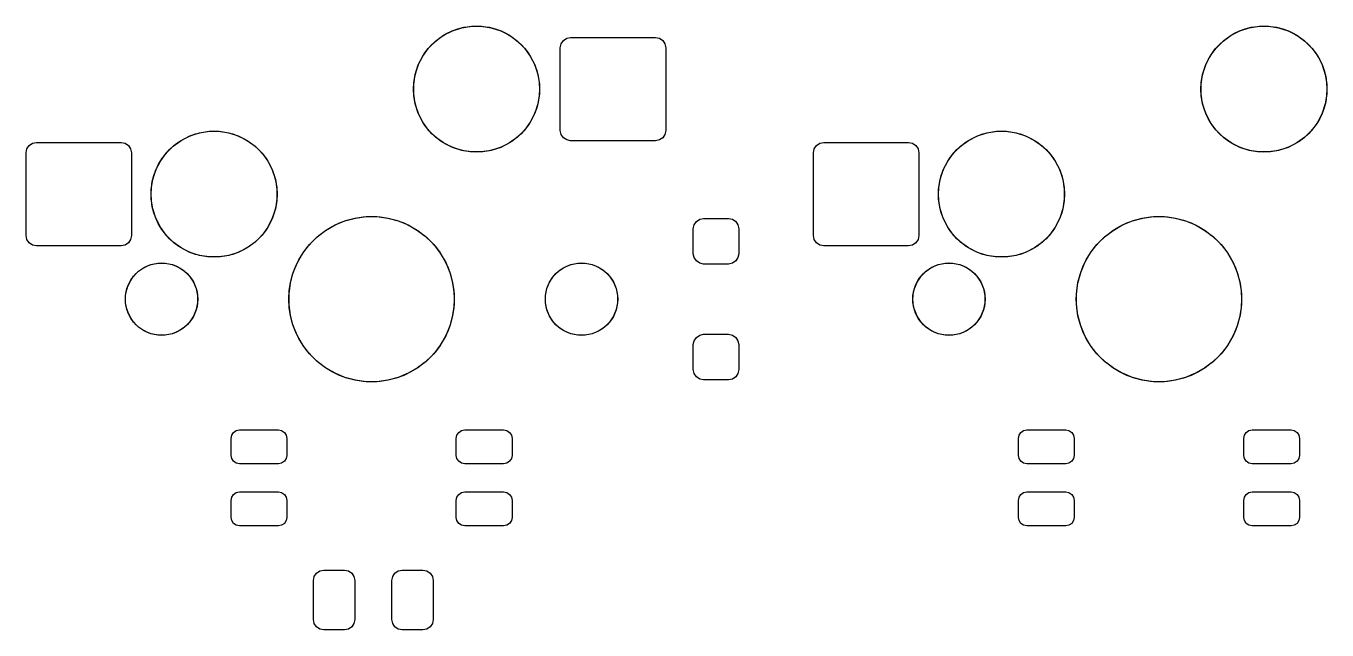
# Model space of a CAD drawing. Header units: millimetres. Extents: x 21 to 415, y -164 to -17.
# Drawn here: x 230.28 to 261.75, y -87.08 to -72.48 of the extents above; entities that cross this region are included whole.
import ezdxf

# ---------------------------------------------------------------- set-up
doc = ezdxf.new("R2010")
doc.units = ezdxf.units.MM
doc.layers.add('B.Mask', color=4, linetype='CONTINUOUS', true_color=0x02ffee)

msp = doc.modelspace()

# ---------------------------------------------------------------- linework, layer by layer
at = {"layer": 'B.Mask', "linetype": 'CONTINUOUS'}
for p, q in [((240.188967, -72.842256), (240.382565, -72.701599)), ((240.382565, -72.701599), (240.595783, -72.592959)), ((240.595783, -72.592959), (240.823371, -72.519011)), ((240.823371, -72.519011), (241.059725, -72.481576)), ((241.059725, -72.481576), (241.299025, -72.481576)), ((241.299025, -72.481576), (241.535379, -72.519011)), ((241.535379, -72.519011), (241.762967, -72.592959)), ((241.762967, -72.592959), (241.976185, -72.701599)), ((241.976185, -72.701599), (242.169783, -72.842256)), ((259.238967, -72.842256), (259.432565, -72.701599)), ((259.432565, -72.701599), (259.645783, -72.592959)), ((259.645783, -72.592959), (259.873371, -72.519011)), ((259.873371, -72.519011), (260.109725, -72.481576)), ((260.109725, -72.481576), (260.349025, -72.481576)), ((260.349025, -72.481576), (260.585379, -72.519011)), ((260.585379, -72.519011), (260.812967, -72.592959)), ((260.812967, -72.592959), (261.026185, -72.701599)), ((261.026185, -72.701599), (261.219783, -72.842256)), ((239.879099, -73.205065), (240.019756, -73.011467)), ((240.019756, -73.011467), (240.188967, -72.842256)), ((242.169783, -72.842256), (242.338994, -73.011467)), ((242.338994, -73.011467), (242.479651, -73.205065)), ((243.206375, -73.001875), (243.225405, -72.906204)), ((243.206375, -75.001875), (243.206375, -73.001875)), ((243.225405, -72.906204), (243.279598, -72.825098)), ((243.279598, -72.825098), (243.360704, -72.770905)), ((243.360704, -72.770905), (243.456375, -72.751875)), ((243.456375, -72.751875), (245.506375, -72.751875)), ((245.506375, -72.751875), (245.602046, -72.770905)), ((245.602046, -72.770905), (245.683152, -72.825098)), ((245.683152, -72.825098), (245.737345, -72.906204)), ((245.737345, -72.906204), (245.756375, -73.001875)), ((245.756375, -73.001875), (245.756375, -75.001875)), ((258.929099, -73.205065), (259.069756, -73.011467)), ((259.069756, -73.011467), (259.238967, -72.842256)), ((261.219783, -72.842256), (261.388994, -73.011467)), ((261.388994, -73.011467), (261.529651, -73.205065)), ((239.770459, -73.418283), (239.879099, -73.205065)), ((242.479651, -73.205065), (242.588291, -73.418283)), ((258.820459, -73.418283), (258.929099, -73.205065)), ((261.529651, -73.205065), (261.638291, -73.418283)), ((239.659076, -73.882225), (239.696511, -73.645871)), ((239.696511, -73.645871), (239.770459, -73.418283)), ((242.588291, -73.418283), (242.662239, -73.645871)), ((242.662239, -73.645871), (242.699674, -73.882225)), ((258.709076, -73.882225), (258.746511, -73.645871)), ((258.746511, -73.645871), (258.820459, -73.418283)), ((261.638291, -73.418283), (261.712239, -73.645871)), ((261.712239, -73.645871), (261.749674, -73.882225)), ((239.659076, -74.121525), (239.659076, -73.882225)), ((242.699674, -73.882225), (242.699674, -74.121525)), ((258.709076, -74.121525), (258.709076, -73.882225)), ((261.749674, -73.882225), (261.749674, -74.121525)), ((239.696511, -74.357879), (239.659076, -74.121525)), ((242.699674, -74.121525), (242.662239, -74.357879)), ((258.746511, -74.357879), (258.709076, -74.121525)), ((261.749674, -74.121525), (261.712239, -74.357879)), ((239.770459, -74.585467), (239.696511, -74.357879)), ((239.879099, -74.798685), (239.770459, -74.585467)), ((242.588291, -74.585467), (242.479651, -74.798685)), ((242.662239, -74.357879), (242.588291, -74.585467)), ((258.820459, -74.585467), (258.746511, -74.357879)), ((258.929099, -74.798685), (258.820459, -74.585467)), ((261.638291, -74.585467), (261.529651, -74.798685)), ((261.712239, -74.357879), (261.638291, -74.585467)), ((240.019756, -74.992283), (239.879099, -74.798685)), ((242.479651, -74.798685), (242.338994, -74.992283)), ((259.069756, -74.992283), (258.929099, -74.798685)), ((261.529651, -74.798685), (261.388994, -74.992283)), ((234.032565, -75.241599), (234.245783, -75.132959)), ((234.245783, -75.132959), (234.473371, -75.059011)), ((234.473371, -75.059011), (234.709725, -75.021576)), ((234.709725, -75.021576), (234.949025, -75.021576)), ((234.949025, -75.021576), (235.185379, -75.059011)), ((235.185379, -75.059011), (235.412967, -75.132959)), ((235.412967, -75.132959), (235.626185, -75.241599)), ((240.188967, -75.161494), (240.019756, -74.992283)), ((240.382565, -75.302151), (240.188967, -75.161494)), ((242.169783, -75.161494), (241.976185, -75.302151)), ((242.338994, -74.992283), (242.169783, -75.161494)), ((243.225405, -75.097546), (243.206375, -75.001875)), ((243.279598, -75.178652), (243.225405, -75.097546)), ((243.360704, -75.232845), (243.279598, -75.178652)), ((245.683152, -75.178652), (245.602046, -75.232845)), ((245.737345, -75.097546), (245.683152, -75.178652)), ((245.756375, -75.001875), (245.737345, -75.097546)), ((253.082565, -75.241599), (253.295783, -75.132959)), ((253.295783, -75.132959), (253.523371, -75.059011)), ((253.523371, -75.059011), (253.759725, -75.021576)), ((253.759725, -75.021576), (253.999025, -75.021576)), ((253.999025, -75.021576), (254.235379, -75.059011)), ((254.235379, -75.059011), (254.462967, -75.132959)), ((254.462967, -75.132959), (254.676185, -75.241599)), ((259.238967, -75.161494), (259.069756, -74.992283)), ((259.432565, -75.302151), (259.238967, -75.161494)), ((261.219783, -75.161494), (261.026185, -75.302151)), ((261.388994, -74.992283), (261.219783, -75.161494)), ((230.279375, -75.541875), (230.298405, -75.446204)), ((230.298405, -75.446204), (230.352598, -75.365098)), ((230.352598, -75.365098), (230.433704, -75.310905)), ((230.433704, -75.310905), (230.529375, -75.291875)), ((230.529375, -75.291875), (232.579375, -75.291875)), ((232.579375, -75.291875), (232.675046, -75.310905)), ((232.675046, -75.310905), (232.756152, -75.365098)), ((232.756152, -75.365098), (232.810345, -75.446204)), ((232.810345, -75.446204), (232.829375, -75.541875)), ((233.669756, -75.551467), (233.838967, -75.382256)), ((233.838967, -75.382256), (234.032565, -75.241599)), ((235.626185, -75.241599), (235.819783, -75.382256)), ((235.819783, -75.382256), (235.988994, -75.551467)), ((240.595783, -75.410791), (240.382565, -75.302151)), ((240.823371, -75.484739), (240.595783, -75.410791)), ((241.059725, -75.522174), (240.823371, -75.484739)), ((241.299025, -75.522174), (241.059725, -75.522174)), ((241.535379, -75.484739), (241.299025, -75.522174)), ((241.762967, -75.410791), (241.535379, -75.484739)), ((241.976185, -75.302151), (241.762967, -75.410791)), ((243.456375, -75.251875), (243.360704, -75.232845)), ((245.506375, -75.251875), (243.456375, -75.251875)), ((245.602046, -75.232845), (245.506375, -75.251875)), ((249.329375, -75.541875), (249.348405, -75.446204)), ((249.348405, -75.446204), (249.402598, -75.365098)), ((249.402598, -75.365098), (249.483704, -75.310905)), ((249.483704, -75.310905), (249.579375, -75.291875)), ((249.579375, -75.291875), (251.629375, -75.291875)), ((251.629375, -75.291875), (251.725046, -75.310905)), ((251.725046, -75.310905), (251.806152, -75.365098)), ((251.806152, -75.365098), (251.860345, -75.446204)), ((251.860345, -75.446204), (251.879375, -75.541875)), ((252.719756, -75.551467), (252.888967, -75.382256)), ((252.888967, -75.382256), (253.082565, -75.241599)), ((254.676185, -75.241599), (254.869783, -75.382256)), ((254.869783, -75.382256), (255.038994, -75.551467)), ((259.645783, -75.410791), (259.432565, -75.302151)), ((259.873371, -75.484739), (259.645783, -75.410791)), ((260.109725, -75.522174), (259.873371, -75.484739)), ((260.349025, -75.522174), (260.109725, -75.522174)), ((260.585379, -75.484739), (260.349025, -75.522174)), ((260.812967, -75.410791), (260.585379, -75.484739)), ((261.026185, -75.302151), (260.812967, -75.410791)), ((230.279375, -77.541875), (230.279375, -75.541875)), ((232.829375, -75.541875), (232.829375, -77.541875)), ((233.420459, -75.958283), (233.529099, -75.745065)), ((233.529099, -75.745065), (233.669756, -75.551467)), ((235.988994, -75.551467), (236.129651, -75.745065)), ((236.129651, -75.745065), (236.238291, -75.958283)), ((249.329375, -77.541875), (249.329375, -75.541875)), ((251.879375, -75.541875), (251.879375, -77.541875)), ((252.470459, -75.958283), (252.579099, -75.745065)), ((252.579099, -75.745065), (252.719756, -75.551467)), ((255.038994, -75.551467), (255.179651, -75.745065)), ((255.179651, -75.745065), (255.288291, -75.958283)), ((233.346511, -76.185871), (233.420459, -75.958283)), ((236.238291, -75.958283), (236.312239, -76.185871)), ((252.396511, -76.185871), (252.470459, -75.958283)), ((255.288291, -75.958283), (255.362239, -76.185871)), ((233.309076, -76.422225), (233.346511, -76.185871)), ((233.309076, -76.661525), (233.309076, -76.422225)), ((236.312239, -76.185871), (236.349674, -76.422225)), ((236.349674, -76.422225), (236.349674, -76.661525)), ((252.359076, -76.422225), (252.396511, -76.185871)), ((252.359076, -76.661525), (252.359076, -76.422225)), ((255.362239, -76.185871), (255.399674, -76.422225)), ((255.399674, -76.422225), (255.399674, -76.661525)), ((233.346511, -76.897879), (233.309076, -76.661525)), ((236.349674, -76.661525), (236.312239, -76.897879)), ((252.396511, -76.897879), (252.359076, -76.661525)), ((255.399674, -76.661525), (255.362239, -76.897879)), ((233.420459, -77.125467), (233.346511, -76.897879)), ((236.312239, -76.897879), (236.238291, -77.125467)), ((238.249194, -77.120304), (238.508569, -77.086157)), ((238.508569, -77.086157), (238.770181, -77.086157)), ((238.770181, -77.086157), (239.029556, -77.120304)), ((252.470459, -77.125467), (252.396511, -76.897879)), ((255.362239, -76.897879), (255.288291, -77.125467)), ((257.299194, -77.120304), (257.558569, -77.086157)), ((257.558569, -77.086157), (257.820181, -77.086157)), ((257.820181, -77.086157), (258.079556, -77.120304)), ((233.529099, -77.338685), (233.420459, -77.125467)), ((233.669756, -77.532283), (233.529099, -77.338685)), ((236.129651, -77.338685), (235.988994, -77.532283)), ((236.238291, -77.125467), (236.129651, -77.338685)), ((237.320683, -77.578195), (237.528235, -77.418936)), ((237.528235, -77.418936), (237.754798, -77.28813)), ((237.754798, -77.28813), (237.996496, -77.188015)), ((237.996496, -77.188015), (238.249194, -77.120304)), ((239.029556, -77.120304), (239.282254, -77.188015)), ((239.282254, -77.188015), (239.523952, -77.28813)), ((239.523952, -77.28813), (239.750515, -77.418936)), ((239.750515, -77.418936), (239.958067, -77.578195)), ((246.42375, -77.381875), (246.44278, -77.286204)), ((246.42375, -77.981875), (246.42375, -77.381875)), ((246.44278, -77.286204), (246.496973, -77.205098)), ((246.496973, -77.205098), (246.578079, -77.150905)), ((246.578079, -77.150905), (246.67375, -77.131875)), ((246.67375, -77.131875), (247.27375, -77.131875)), ((247.27375, -77.131875), (247.369421, -77.150905)), ((247.369421, -77.150905), (247.450527, -77.205098)), ((247.450527, -77.205098), (247.50472, -77.286204)), ((247.50472, -77.286204), (247.52375, -77.381875)), ((247.52375, -77.381875), (247.52375, -77.981875)), ((252.579099, -77.338685), (252.470459, -77.125467)), ((252.719756, -77.532283), (252.579099, -77.338685)), ((255.179651, -77.338685), (255.038994, -77.532283)), ((255.288291, -77.125467), (255.179651, -77.338685)), ((256.370683, -77.578195), (256.578235, -77.418936)), ((256.578235, -77.418936), (256.804798, -77.28813)), ((256.804798, -77.28813), (257.046496, -77.188015)), ((257.046496, -77.188015), (257.299194, -77.120304)), ((258.079556, -77.120304), (258.332254, -77.188015)), ((258.332254, -77.188015), (258.573952, -77.28813)), ((258.573952, -77.28813), (258.800515, -77.418936)), ((258.800515, -77.418936), (259.008067, -77.578195)), ((230.298405, -77.637546), (230.279375, -77.541875)), ((230.352598, -77.718652), (230.298405, -77.637546)), ((230.433704, -77.772845), (230.352598, -77.718652)), ((232.756152, -77.718652), (232.675046, -77.772845)), ((232.810345, -77.637546), (232.756152, -77.718652)), ((232.829375, -77.541875), (232.810345, -77.637546)), ((233.838967, -77.701494), (233.669756, -77.532283)), ((234.032565, -77.842151), (233.838967, -77.701494)), ((235.819783, -77.701494), (235.626185, -77.842151)), ((235.988994, -77.532283), (235.819783, -77.701494)), ((237.135695, -77.763183), (237.320683, -77.578195)), ((239.958067, -77.578195), (240.143055, -77.763183)), ((249.348405, -77.637546), (249.329375, -77.541875)), ((249.402598, -77.718652), (249.348405, -77.637546)), ((249.483704, -77.772845), (249.402598, -77.718652)), ((251.806152, -77.718652), (251.725046, -77.772845)), ((251.860345, -77.637546), (251.806152, -77.718652)), ((251.879375, -77.541875), (251.860345, -77.637546)), ((252.888967, -77.701494), (252.719756, -77.532283)), ((253.082565, -77.842151), (252.888967, -77.701494)), ((254.869783, -77.701494), (254.676185, -77.842151)), ((255.038994, -77.532283), (254.869783, -77.701494)), ((256.185695, -77.763183), (256.370683, -77.578195)), ((259.008067, -77.578195), (259.193055, -77.763183)), ((230.529375, -77.791875), (230.433704, -77.772845)), ((232.579375, -77.791875), (230.529375, -77.791875)), ((232.675046, -77.772845), (232.579375, -77.791875)), ((234.245783, -77.950791), (234.032565, -77.842151)), ((234.473371, -78.024739), (234.245783, -77.950791)), ((234.709725, -78.062174), (234.473371, -78.024739)), ((235.185379, -78.024739), (234.949025, -78.062174)), ((235.412967, -77.950791), (235.185379, -78.024739)), ((235.626185, -77.842151), (235.412967, -77.950791)), ((236.84563, -78.197298), (236.976436, -77.970735)), ((236.976436, -77.970735), (237.135695, -77.763183)), ((240.143055, -77.763183), (240.302314, -77.970735)), ((240.302314, -77.970735), (240.43312, -78.197298)), ((246.44278, -78.077546), (246.42375, -77.981875)), ((247.52375, -77.981875), (247.50472, -78.077546)), ((249.579375, -77.791875), (249.483704, -77.772845)), ((251.629375, -77.791875), (249.579375, -77.791875)), ((251.725046, -77.772845), (251.629375, -77.791875)), ((253.295783, -77.950791), (253.082565, -77.842151)), ((253.523371, -78.024739), (253.295783, -77.950791)), ((253.759725, -78.062174), (253.523371, -78.024739)), ((254.235379, -78.024739), (253.999025, -78.062174)), ((254.462967, -77.950791), (254.235379, -78.024739)), ((254.676185, -77.842151), (254.462967, -77.950791)), ((255.89563, -78.197298), (256.026436, -77.970735)), ((256.026436, -77.970735), (256.185695, -77.763183)), ((259.193055, -77.763183), (259.352314, -77.970735)), ((259.352314, -77.970735), (259.48312, -78.197298)), ((233.004281, -78.405491), (233.146903, -78.310194)), ((233.146903, -78.310194), (233.305376, -78.244552)), ((233.305376, -78.244552), (233.47361, -78.211088)), ((233.47361, -78.211088), (233.64514, -78.211088)), ((233.64514, -78.211088), (233.813374, -78.244552)), ((233.813374, -78.244552), (233.971847, -78.310194)), ((233.971847, -78.310194), (234.114469, -78.405491)), ((234.949025, -78.062174), (234.709725, -78.062174)), ((236.745515, -78.438996), (236.84563, -78.197298)), ((240.43312, -78.197298), (240.533235, -78.438996)), ((243.164281, -78.405491), (243.306903, -78.310194)), ((243.306903, -78.310194), (243.465376, -78.244552)), ((243.465376, -78.244552), (243.63361, -78.211088)), ((243.63361, -78.211088), (243.80514, -78.211088)), ((243.80514, -78.211088), (243.973374, -78.244552)), ((243.973374, -78.244552), (244.131847, -78.310194)), ((244.131847, -78.310194), (244.274469, -78.405491)), ((246.496973, -78.158652), (246.44278, -78.077546)), ((246.578079, -78.212845), (246.496973, -78.158652)), ((246.67375, -78.231875), (246.578079, -78.212845)), ((247.27375, -78.231875), (246.67375, -78.231875)), ((247.369421, -78.212845), (247.27375, -78.231875)), ((247.450527, -78.158652), (247.369421, -78.212845)), ((247.50472, -78.077546), (247.450527, -78.158652)), ((252.054281, -78.405491), (252.196903, -78.310194)), ((252.196903, -78.310194), (252.355376, -78.244552)), ((252.355376, -78.244552), (252.52361, -78.211088)), ((252.52361, -78.211088), (252.69514, -78.211088)), ((252.69514, -78.211088), (252.863374, -78.244552)), ((252.863374, -78.244552), (253.021847, -78.310194)), ((253.021847, -78.310194), (253.164469, -78.405491)), ((253.999025, -78.062174), (253.759725, -78.062174)), ((255.795515, -78.438996), (255.89563, -78.197298)), ((259.48312, -78.197298), (259.583235, -78.438996)), ((232.722052, -78.827876), (232.787694, -78.669403)), ((232.787694, -78.669403), (232.882991, -78.526781)), ((232.882991, -78.526781), (233.004281, -78.405491)), ((234.114469, -78.405491), (234.235759, -78.526781)), ((234.235759, -78.526781), (234.331056, -78.669403)), ((234.331056, -78.669403), (234.396698, -78.827876)), ((236.677804, -78.691694), (236.745515, -78.438996)), ((240.533235, -78.438996), (240.600946, -78.691694)), ((242.882052, -78.827876), (242.947694, -78.669403)), ((242.947694, -78.669403), (243.042991, -78.526781)), ((243.042991, -78.526781), (243.164281, -78.405491)), ((244.274469, -78.405491), (244.395759, -78.526781)), ((244.395759, -78.526781), (244.491056, -78.669403)), ((244.491056, -78.669403), (244.556698, -78.827876)), ((251.772052, -78.827876), (251.837694, -78.669403)), ((251.837694, -78.669403), (251.932991, -78.526781)), ((251.932991, -78.526781), (252.054281, -78.405491)), ((253.164469, -78.405491), (253.285759, -78.526781)), ((253.285759, -78.526781), (253.381056, -78.669403)), ((253.381056, -78.669403), (253.446698, -78.827876)), ((255.727804, -78.691694), (255.795515, -78.438996)), ((259.583235, -78.438996), (259.650946, -78.691694)), ((232.688588, -78.99611), (232.722052, -78.827876)), ((232.688588, -79.16764), (232.688588, -78.99611)), ((234.396698, -78.827876), (234.430162, -78.99611)), ((234.430162, -78.99611), (234.430162, -79.16764)), ((236.643657, -78.951069), (236.677804, -78.691694)), ((236.643657, -79.212681), (236.643657, -78.951069)), ((240.600946, -78.691694), (240.635093, -78.951069)), ((240.635093, -78.951069), (240.635093, -79.212681)), ((242.848588, -78.99611), (242.882052, -78.827876)), ((242.848588, -79.16764), (242.848588, -78.99611)), ((244.556698, -78.827876), (244.590162, -78.99611)), ((244.590162, -78.99611), (244.590162, -79.16764)), ((251.738588, -78.99611), (251.772052, -78.827876)), ((251.738588, -79.16764), (251.738588, -78.99611)), ((253.446698, -78.827876), (253.480162, -78.99611)), ((253.480162, -78.99611), (253.480162, -79.16764)), ((255.693657, -78.951069), (255.727804, -78.691694)), ((255.693657, -79.212681), (255.693657, -78.951069)), ((259.650946, -78.691694), (259.685093, -78.951069)), ((259.685093, -78.951069), (259.685093, -79.212681)), ((232.722052, -79.335874), (232.688588, -79.16764)), ((234.430162, -79.16764), (234.396698, -79.335874)), ((236.677804, -79.472056), (236.643657, -79.212681)), ((240.635093, -79.212681), (240.600946, -79.472056)), ((242.882052, -79.335874), (242.848588, -79.16764)), ((244.590162, -79.16764), (244.556698, -79.335874)), ((251.772052, -79.335874), (251.738588, -79.16764)), ((253.480162, -79.16764), (253.446698, -79.335874)), ((255.727804, -79.472056), (255.693657, -79.212681)), ((259.685093, -79.212681), (259.650946, -79.472056)), ((232.787694, -79.494347), (232.722052, -79.335874)), ((232.882991, -79.636969), (232.787694, -79.494347)), ((234.331056, -79.494347), (234.235759, -79.636969)), ((234.396698, -79.335874), (234.331056, -79.494347)), ((236.745515, -79.724754), (236.677804, -79.472056)), ((240.600946, -79.472056), (240.533235, -79.724754)), ((242.947694, -79.494347), (242.882052, -79.335874)), ((243.042991, -79.636969), (242.947694, -79.494347)), ((244.491056, -79.494347), (244.395759, -79.636969)), ((244.556698, -79.335874), (244.491056, -79.494347)), ((251.837694, -79.494347), (251.772052, -79.335874)), ((251.932991, -79.636969), (251.837694, -79.494347)), ((253.381056, -79.494347), (253.285759, -79.636969)), ((253.446698, -79.335874), (253.381056, -79.494347)), ((255.795515, -79.724754), (255.727804, -79.472056)), ((259.650946, -79.472056), (259.583235, -79.724754)), ((233.004281, -79.758259), (232.882991, -79.636969)), ((233.146903, -79.853556), (233.004281, -79.758259)), ((233.305376, -79.919198), (233.146903, -79.853556)), ((233.47361, -79.952662), (233.305376, -79.919198)), ((233.813374, -79.919198), (233.64514, -79.952662)), ((233.971847, -79.853556), (233.813374, -79.919198)), ((234.114469, -79.758259), (233.971847, -79.853556)), ((234.235759, -79.636969), (234.114469, -79.758259)), ((236.84563, -79.966452), (236.745515, -79.724754)), ((240.533235, -79.724754), (240.43312, -79.966452)), ((243.164281, -79.758259), (243.042991, -79.636969)), ((243.306903, -79.853556), (243.164281, -79.758259)), ((243.465376, -79.919198), (243.306903, -79.853556)), ((243.63361, -79.952662), (243.465376, -79.919198)), ((243.973374, -79.919198), (243.80514, -79.952662)), ((244.131847, -79.853556), (243.973374, -79.919198)), ((244.274469, -79.758259), (244.131847, -79.853556)), ((244.395759, -79.636969), (244.274469, -79.758259)), ((246.578079, -79.950905), (246.67375, -79.931875)), ((246.67375, -79.931875), (247.27375, -79.931875)), ((247.27375, -79.931875), (247.369421, -79.950905)), ((252.054281, -79.758259), (251.932991, -79.636969)), ((252.196903, -79.853556), (252.054281, -79.758259)), ((252.355376, -79.919198), (252.196903, -79.853556)), ((252.52361, -79.952662), (252.355376, -79.919198)), ((252.863374, -79.919198), (252.69514, -79.952662)), ((253.021847, -79.853556), (252.863374, -79.919198)), ((253.164469, -79.758259), (253.021847, -79.853556)), ((253.285759, -79.636969), (253.164469, -79.758259)), ((255.89563, -79.966452), (255.795515, -79.724754)), ((259.583235, -79.724754), (259.48312, -79.966452)), ((233.64514, -79.952662), (233.47361, -79.952662)), ((236.976436, -80.193015), (236.84563, -79.966452)), ((237.135695, -80.400567), (236.976436, -80.193015)), ((240.302314, -80.193015), (240.143055, -80.400567)), ((240.43312, -79.966452), (240.302314, -80.193015)), ((243.80514, -79.952662), (243.63361, -79.952662)), ((246.42375, -80.181875), (246.44278, -80.086204)), ((246.42375, -80.781875), (246.42375, -80.181875)), ((246.44278, -80.086204), (246.496973, -80.005098)), ((246.496973, -80.005098), (246.578079, -79.950905)), ((247.369421, -79.950905), (247.450527, -80.005098)), ((247.450527, -80.005098), (247.50472, -80.086204)), ((247.50472, -80.086204), (247.52375, -80.181875)), ((247.52375, -80.181875), (247.52375, -80.781875)), ((252.69514, -79.952662), (252.52361, -79.952662)), ((256.026436, -80.193015), (255.89563, -79.966452)), ((256.185695, -80.400567), (256.026436, -80.193015)), ((259.352314, -80.193015), (259.193055, -80.400567)), ((259.48312, -79.966452), (259.352314, -80.193015)), ((237.320683, -80.585555), (237.135695, -80.400567)), ((240.143055, -80.400567), (239.958067, -80.585555)), ((256.370683, -80.585555), (256.185695, -80.400567)), ((259.193055, -80.400567), (259.008067, -80.585555)), ((237.528235, -80.744814), (237.320683, -80.585555)), ((237.754798, -80.87562), (237.528235, -80.744814)), ((237.996496, -80.975735), (237.754798, -80.87562)), ((239.523952, -80.87562), (239.282254, -80.975735)), ((239.750515, -80.744814), (239.523952, -80.87562)), ((239.958067, -80.585555), (239.750515, -80.744814)), ((246.44278, -80.877546), (246.42375, -80.781875)), ((246.496973, -80.958652), (246.44278, -80.877546)), ((247.50472, -80.877546), (247.450527, -80.958652)), ((247.52375, -80.781875), (247.50472, -80.877546)), ((256.578235, -80.744814), (256.370683, -80.585555)), ((256.804798, -80.87562), (256.578235, -80.744814)), ((257.046496, -80.975735), (256.804798, -80.87562)), ((258.573952, -80.87562), (258.332254, -80.975735)), ((258.800515, -80.744814), (258.573952, -80.87562)), ((259.008067, -80.585555), (258.800515, -80.744814)), ((238.249194, -81.043446), (237.996496, -80.975735)), ((238.508569, -81.077593), (238.249194, -81.043446)), ((238.770181, -81.077593), (238.508569, -81.077593)), ((239.029556, -81.043446), (238.770181, -81.077593)), ((239.282254, -80.975735), (239.029556, -81.043446)), ((246.578079, -81.012845), (246.496973, -80.958652)), ((246.67375, -81.031875), (246.578079, -81.012845)), ((247.27375, -81.031875), (246.67375, -81.031875)), ((247.369421, -81.012845), (247.27375, -81.031875)), ((247.450527, -80.958652), (247.369421, -81.012845)), ((257.299194, -81.043446), (257.046496, -80.975735)), ((257.558569, -81.077593), (257.299194, -81.043446)), ((257.820181, -81.077593), (257.558569, -81.077593)), ((258.079556, -81.043446), (257.820181, -81.077593)), ((258.332254, -80.975735), (258.079556, -81.043446)), ((235.239375, -82.44875), (235.25498, -82.3703)), ((235.239375, -82.85875), (235.239375, -82.44875)), ((235.25498, -82.3703), (235.299418, -82.303793)), ((235.299418, -82.303793), (235.365925, -82.259355)), ((235.365925, -82.259355), (235.444375, -82.24375)), ((235.444375, -82.24375), (236.384375, -82.24375)), ((236.384375, -82.24375), (236.462825, -82.259355)), ((236.462825, -82.259355), (236.529332, -82.303793)), ((236.529332, -82.303793), (236.57377, -82.3703)), ((236.57377, -82.3703), (236.589375, -82.44875)), ((236.589375, -82.44875), (236.589375, -82.85875)), ((240.689375, -82.44875), (240.70498, -82.3703)), ((240.689375, -82.85875), (240.689375, -82.44875)), ((240.70498, -82.3703), (240.749418, -82.303793)), ((240.749418, -82.303793), (240.815925, -82.259355)), ((240.815925, -82.259355), (240.894375, -82.24375)), ((240.894375, -82.24375), (241.834375, -82.24375)), ((241.834375, -82.24375), (241.912825, -82.259355)), ((241.912825, -82.259355), (241.979332, -82.303793)), ((241.979332, -82.303793), (242.02377, -82.3703)), ((242.02377, -82.3703), (242.039375, -82.44875)), ((242.039375, -82.44875), (242.039375, -82.85875)), ((254.289375, -82.44875), (254.30498, -82.3703)), ((254.289375, -82.85875), (254.289375, -82.44875)), ((254.30498, -82.3703), (254.349418, -82.303793)), ((254.349418, -82.303793), (254.415925, -82.259355)), ((254.415925, -82.259355), (254.494375, -82.24375)), ((254.494375, -82.24375), (255.434375, -82.24375)), ((255.434375, -82.24375), (255.512825, -82.259355)), ((255.512825, -82.259355), (255.579332, -82.303793)), ((255.579332, -82.303793), (255.62377, -82.3703)), ((255.62377, -82.3703), (255.639375, -82.44875)), ((255.639375, -82.44875), (255.639375, -82.85875)), ((259.739375, -82.44875), (259.75498, -82.3703)), ((259.739375, -82.85875), (259.739375, -82.44875)), ((259.75498, -82.3703), (259.799418, -82.303793)), ((259.799418, -82.303793), (259.865925, -82.259355)), ((259.865925, -82.259355), (259.944375, -82.24375)), ((259.944375, -82.24375), (260.884375, -82.24375)), ((260.884375, -82.24375), (260.962825, -82.259355)), ((260.962825, -82.259355), (261.029332, -82.303793)), ((261.029332, -82.303793), (261.07377, -82.3703)), ((261.07377, -82.3703), (261.089375, -82.44875)), ((261.089375, -82.44875), (261.089375, -82.85875)), ((235.25498, -82.9372), (235.239375, -82.85875)), ((235.299418, -83.003707), (235.25498, -82.9372)), ((235.365925, -83.048145), (235.299418, -83.003707)), ((235.444375, -83.06375), (235.365925, -83.048145)), ((236.384375, -83.06375), (235.444375, -83.06375)), ((236.462825, -83.048145), (236.384375, -83.06375)), ((236.529332, -83.003707), (236.462825, -83.048145)), ((236.57377, -82.9372), (236.529332, -83.003707)), ((236.589375, -82.85875), (236.57377, -82.9372)), ((240.70498, -82.9372), (240.689375, -82.85875)), ((240.749418, -83.003707), (240.70498, -82.9372)), ((240.815925, -83.048145), (240.749418, -83.003707)), ((240.894375, -83.06375), (240.815925, -83.048145)), ((241.834375, -83.06375), (240.894375, -83.06375)), ((241.912825, -83.048145), (241.834375, -83.06375)), ((241.979332, -83.003707), (241.912825, -83.048145)), ((242.02377, -82.9372), (241.979332, -83.003707)), ((242.039375, -82.85875), (242.02377, -82.9372)), ((254.30498, -82.9372), (254.289375, -82.85875)), ((254.349418, -83.003707), (254.30498, -82.9372)), ((254.415925, -83.048145), (254.349418, -83.003707)), ((254.494375, -83.06375), (254.415925, -83.048145)), ((255.434375, -83.06375), (254.494375, -83.06375)), ((255.512825, -83.048145), (255.434375, -83.06375)), ((255.579332, -83.003707), (255.512825, -83.048145)), ((255.62377, -82.9372), (255.579332, -83.003707)), ((255.639375, -82.85875), (255.62377, -82.9372)), ((259.75498, -82.9372), (259.739375, -82.85875)), ((259.799418, -83.003707), (259.75498, -82.9372)), ((259.865925, -83.048145), (259.799418, -83.003707)), ((259.944375, -83.06375), (259.865925, -83.048145)), ((260.884375, -83.06375), (259.944375, -83.06375)), ((260.962825, -83.048145), (260.884375, -83.06375)), ((261.029332, -83.003707), (260.962825, -83.048145)), ((261.07377, -82.9372), (261.029332, -83.003707)), ((261.089375, -82.85875), (261.07377, -82.9372)), ((235.239375, -83.94875), (235.25498, -83.8703)), ((235.239375, -84.35875), (235.239375, -83.94875)), ((235.25498, -83.8703), (235.299418, -83.803793)), ((235.299418, -83.803793), (235.365925, -83.759355)), ((235.365925, -83.759355), (235.444375, -83.74375)), ((235.444375, -83.74375), (236.384375, -83.74375)), ((236.384375, -83.74375), (236.462825, -83.759355)), ((236.462825, -83.759355), (236.529332, -83.803793)), ((236.529332, -83.803793), (236.57377, -83.8703)), ((236.57377, -83.8703), (236.589375, -83.94875)), ((236.589375, -83.94875), (236.589375, -84.35875)), ((240.689375, -83.94875), (240.70498, -83.8703)), ((240.689375, -84.35875), (240.689375, -83.94875)), ((240.70498, -83.8703), (240.749418, -83.803793)), ((240.749418, -83.803793), (240.815925, -83.759355)), ((240.815925, -83.759355), (240.894375, -83.74375)), ((240.894375, -83.74375), (241.834375, -83.74375)), ((241.834375, -83.74375), (241.912825, -83.759355)), ((241.912825, -83.759355), (241.979332, -83.803793)), ((241.979332, -83.803793), (242.02377, -83.8703)), ((242.02377, -83.8703), (242.039375, -83.94875)), ((242.039375, -83.94875), (242.039375, -84.35875)), ((254.289375, -83.94875), (254.30498, -83.8703)), ((254.289375, -84.35875), (254.289375, -83.94875)), ((254.30498, -83.8703), (254.349418, -83.803793)), ((254.349418, -83.803793), (254.415925, -83.759355)), ((254.415925, -83.759355), (254.494375, -83.74375)), ((254.494375, -83.74375), (255.434375, -83.74375)), ((255.434375, -83.74375), (255.512825, -83.759355)), ((255.512825, -83.759355), (255.579332, -83.803793)), ((255.579332, -83.803793), (255.62377, -83.8703)), ((255.62377, -83.8703), (255.639375, -83.94875)), ((255.639375, -83.94875), (255.639375, -84.35875)), ((259.739375, -83.94875), (259.75498, -83.8703)), ((259.739375, -84.35875), (259.739375, -83.94875)), ((259.75498, -83.8703), (259.799418, -83.803793)), ((259.799418, -83.803793), (259.865925, -83.759355)), ((259.865925, -83.759355), (259.944375, -83.74375)), ((259.944375, -83.74375), (260.884375, -83.74375)), ((260.884375, -83.74375), (260.962825, -83.759355)), ((260.962825, -83.759355), (261.029332, -83.803793)), ((261.029332, -83.803793), (261.07377, -83.8703)), ((261.07377, -83.8703), (261.089375, -83.94875)), ((261.089375, -83.94875), (261.089375, -84.35875)), ((235.25498, -84.4372), (235.239375, -84.35875)), ((235.299418, -84.503707), (235.25498, -84.4372)), ((235.365925, -84.548145), (235.299418, -84.503707)), ((235.444375, -84.56375), (235.365925, -84.548145)), ((236.384375, -84.56375), (235.444375, -84.56375)), ((236.462825, -84.548145), (236.384375, -84.56375)), ((236.529332, -84.503707), (236.462825, -84.548145)), ((236.57377, -84.4372), (236.529332, -84.503707)), ((236.589375, -84.35875), (236.57377, -84.4372)), ((240.70498, -84.4372), (240.689375, -84.35875)), ((240.749418, -84.503707), (240.70498, -84.4372)), ((240.815925, -84.548145), (240.749418, -84.503707)), ((240.894375, -84.56375), (240.815925, -84.548145)), ((241.834375, -84.56375), (240.894375, -84.56375)), ((241.912825, -84.548145), (241.834375, -84.56375)), ((241.979332, -84.503707), (241.912825, -84.548145)), ((242.02377, -84.4372), (241.979332, -84.503707)), ((242.039375, -84.35875), (242.02377, -84.4372)), ((254.30498, -84.4372), (254.289375, -84.35875)), ((254.349418, -84.503707), (254.30498, -84.4372)), ((254.415925, -84.548145), (254.349418, -84.503707)), ((254.494375, -84.56375), (254.415925, -84.548145)), ((255.434375, -84.56375), (254.494375, -84.56375)), ((255.512825, -84.548145), (255.434375, -84.56375)), ((255.579332, -84.503707), (255.512825, -84.548145)), ((255.62377, -84.4372), (255.579332, -84.503707)), ((255.639375, -84.35875), (255.62377, -84.4372)), ((259.75498, -84.4372), (259.739375, -84.35875)), ((259.799418, -84.503707), (259.75498, -84.4372)), ((259.865925, -84.548145), (259.799418, -84.503707)), ((259.944375, -84.56375), (259.865925, -84.548145)), ((260.884375, -84.56375), (259.944375, -84.56375)), ((260.962825, -84.548145), (260.884375, -84.56375)), ((261.029332, -84.503707), (260.962825, -84.548145)), ((261.07377, -84.4372), (261.029332, -84.503707)), ((261.089375, -84.35875), (261.07377, -84.4372)), ((237.231875, -85.881875), (237.250905, -85.786204)), ((237.231875, -86.831875), (237.231875, -85.881875)), ((237.250905, -85.786204), (237.305098, -85.705098)), ((237.305098, -85.705098), (237.386204, -85.650905)), ((237.386204, -85.650905), (237.481875, -85.631875)), ((237.481875, -85.631875), (237.981875, -85.631875)), ((237.981875, -85.631875), (238.077546, -85.650905)), ((238.077546, -85.650905), (238.158652, -85.705098)), ((238.158652, -85.705098), (238.212845, -85.786204)), ((238.212845, -85.786204), (238.231875, -85.881875)), ((238.231875, -85.881875), (238.231875, -86.831875)), ((239.131875, -85.881875), (239.150905, -85.786204)), ((239.131875, -86.831875), (239.131875, -85.881875)), ((239.150905, -85.786204), (239.205098, -85.705098)), ((239.205098, -85.705098), (239.286204, -85.650905)), ((239.286204, -85.650905), (239.381875, -85.631875)), ((239.381875, -85.631875), (239.881875, -85.631875)), ((239.881875, -85.631875), (239.977546, -85.650905)), ((239.977546, -85.650905), (240.058652, -85.705098)), ((240.058652, -85.705098), (240.112845, -85.786204)), ((240.112845, -85.786204), (240.131875, -85.881875)), ((240.131875, -85.881875), (240.131875, -86.831875)), ((237.250905, -86.927546), (237.231875, -86.831875)), ((238.231875, -86.831875), (238.212845, -86.927546)), ((239.150905, -86.927546), (239.131875, -86.831875)), ((240.131875, -86.831875), (240.112845, -86.927546)), ((237.305098, -87.008652), (237.250905, -86.927546)), ((237.386204, -87.062845), (237.305098, -87.008652)), ((237.481875, -87.081875), (237.386204, -87.062845)), ((237.981875, -87.081875), (237.481875, -87.081875)), ((238.077546, -87.062845), (237.981875, -87.081875)), ((238.158652, -87.008652), (238.077546, -87.062845)), ((238.212845, -86.927546), (238.158652, -87.008652)), ((239.205098, -87.008652), (239.150905, -86.927546)), ((239.286204, -87.062845), (239.205098, -87.008652)), ((239.381875, -87.081875), (239.286204, -87.062845)), ((239.881875, -87.081875), (239.381875, -87.081875)), ((239.977546, -87.062845), (239.881875, -87.081875)), ((240.058652, -87.008652), (239.977546, -87.062845)), ((240.112845, -86.927546), (240.058652, -87.008652))]:
    msp.add_line(p, q, dxfattribs=at)
at = {"layer": 'B.Mask'}
for centre, radius in [((241.179375, -74.001875), 1.525), ((241.179375, -74.001875), 1.524999), ((260.229375, -74.001875), 1.525), ((260.229375, -74.001875), 1.524999), ((234.829375, -76.541875), 1.525), ((234.829375, -76.541875), 1.524999), ((253.879375, -76.541875), 1.525), ((253.879375, -76.541875), 1.524999), ((238.639375, -79.081875), 2), ((238.639375, -79.081875), 1.999999), ((257.689375, -79.081875), 2), ((257.689375, -79.081875), 1.999999), ((233.559375, -79.081875), 0.875), ((233.559375, -79.081875), 0.874999), ((243.719375, -79.081875), 0.875), ((243.719375, -79.081875), 0.874999), ((252.609375, -79.081875), 0.875), ((252.609375, -79.081875), 0.874999)]:
    msp.add_circle(centre, radius, dxfattribs=at)

doc.saveas('drawing.dxf')
